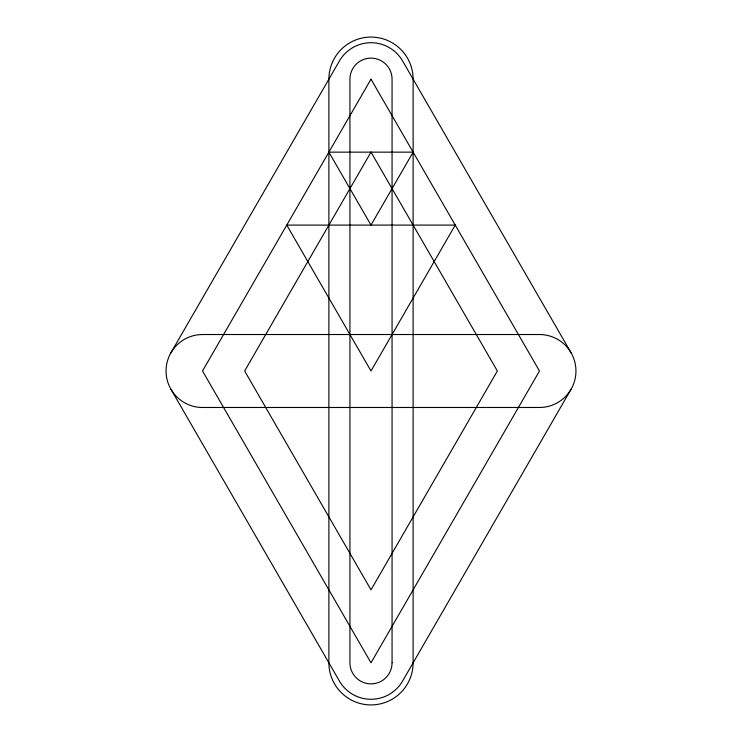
<?xml version="1.0" encoding="UTF-8"?>
<svg xmlns="http://www.w3.org/2000/svg" width="742" height="742" viewBox="0 0 742 742"><rect width="100%" height="100%" fill="white"/><g stroke="black" fill="none" stroke-linecap="round" stroke-linejoin="round"><path stroke-width="1.11" d="M170.938 352.765L339.409 60.955A36.479 36.479 0 0 1 402.591 60.955L571.062 352.765M571.062 389.235L402.591 681.045A36.479 36.479 0 0 1 339.409 681.045L170.938 389.235M371 79.19L202.52 371L371 662.81L539.48 371L371 79.19M371 152.147L244.647 371L371 589.853L497.353 371L371 152.147M413.118 152.147L371 225.095L328.882 152.147L413.118 152.147M455.236 225.095L371 371L286.764 225.095L455.236 225.095M539.48 334.521L202.52 334.521A36.479 36.479 0 0 0 166.05 371A36.479 36.479 0 0 0 202.52 407.479L539.48 407.479A36.479 36.479 0 0 0 575.95 371A36.479 36.479 0 0 0 539.48 334.521M413.118 662.81L413.118 79.19A42.118 42.118 0 0 0 371 37.072A42.118 42.118 0 0 0 328.882 79.19L328.882 662.81A42.118 42.118 0 0 0 371 704.928A42.118 42.118 0 0 0 413.118 662.81M392.064 662.81L392.064 79.19A21.064 21.064 0 0 0 371 58.136A21.064 21.064 0 0 0 349.936 79.19L349.936 662.81A21.064 21.064 0 0 0 371 683.864A21.064 21.064 0 0 0 392.064 662.81"/></g></svg>
